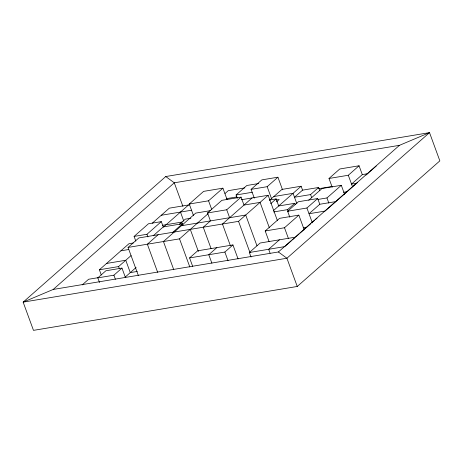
<?xml version="1.0" encoding="UTF-8"?>
<svg xmlns="http://www.w3.org/2000/svg" width="463" height="463" viewBox="0 0 463 463"><rect width="100%" height="100%" fill="white"/><g stroke="black" fill="none" stroke-linecap="round" stroke-linejoin="round"><path stroke-width="0.69" d="M165.748 176.536L23.15 302.136L33.481 330.362L297.252 286.464L439.85 160.864L429.519 132.638L165.748 176.536L174.285 182.804L182.897 206.324M53.21 289.444L174.285 182.804L399.459 145.33L429.519 132.638L286.921 258.238L23.15 302.136L53.21 289.444L278.385 251.97L399.459 145.33M135.815 241.101L134.096 236.414L148.449 223.774L161.315 221.632L163.254 226.922L153.155 235.817M82.159 284.942L88.618 279.253L98.578 277.597M101.281 274.976L99.383 269.773L128.974 243.706L133.251 242.994M152.229 223.23L169.336 208.159L189.94 204.733M138.356 275.549L128.06 247.421L138.825 237.941L238.543 221.349L268.135 195.282L277.453 220.729M134.096 236.414L146.968 234.272L161.315 221.632M99.51 282.505L97.815 277.875L105.888 270.762L121.972 268.089L125.45 277.586M193.441 215.44L189.263 204.015L203.61 191.375L222.911 188.163L227.09 199.588M99.383 269.773L118.586 266.578L131.075 255.576M163.561 226.968L188.539 204.964M158.12 234.729L147.361 244.209L157.657 272.337M97.815 277.875L113.898 275.196L121.972 268.089M179.395 224.37L185.316 219.155L190.825 218.241M179.644 224.295L182.202 222.037L162.565 225.302M172.456 232.605L182.555 223.71L183.047 225.059M189.263 204.015L208.558 200.803L222.911 188.163M125.155 277.123L136.128 267.458M225.024 193.511L228.253 190.663L244.8 187.914M211.093 248.654L203.251 227.223L210.428 220.903L207.522 212.963L221.87 200.323L241.078 197.128L243.984 205.068L260.067 202.389L269.379 227.842M128.06 247.421L179.528 238.856L208.095 213.698M237.27 198.233L236.078 194.975L246.837 185.495L258.724 183.516M207.522 212.963L226.725 209.768L241.078 197.128M254.303 198.152L251.085 189.355L261.844 179.876L277.927 177.202L282.54 189.807M252.051 197.956L222.46 224.023L230.302 245.454M251.085 189.355L267.168 186.682L277.927 177.202M192.66 266.335L189.581 257.926L197.655 250.813L232.941 244.939L238.08 258.973M269.547 200.323L281.921 189.425L301.129 186.224L302.559 190.148L294.491 197.255L310.575 194.582L318.648 187.469L319.835 190.71M216.858 247.618L208.79 254.725L211.863 263.134M270.733 203.668L276.122 198.916L278.709 205.977L294.792 203.298L295.267 204.6M276.533 201.827L279.189 199.489L276.509 199.935M189.581 257.926L224.873 252.051L232.941 244.939M273.581 210.491L301.129 186.224M273.627 211.944L287.616 209.617L294.792 203.298M269.119 241.686L265.201 230.968L279.548 218.333L298.849 215.121L304.243 229.856M289.826 217.251L287.621 211.221L298.386 201.741L317.682 198.529L319.783 204.264L309.018 213.744L325.101 211.064L357.39 182.63M332.162 187.11L329.002 178.469L339.761 168.989L359.062 165.777L362.292 174.597L351.533 184.077L356.423 183.261M251.027 257.052L249.36 252.503L260.125 243.023L295.51 237.137M308.717 200.219L322.005 188.516L341.306 185.304L344.634 194.408M265.201 230.968L284.502 227.755L298.849 215.121M287.621 211.221L306.923 208.009L317.682 198.529M329.002 178.469L348.303 175.257L359.062 165.777M279.426 239.811L268.662 249.291L270.091 253.192M317.994 199.437L326.959 197.944L341.306 185.304M291.204 240.928L284.745 246.611L249.36 252.503M292.28 239.979L294.433 238.08M296.019 236.686L299.092 233.977M300.122 233.074L310.656 223.791M311.715 222.859L314.377 220.515M315.436 219.578L317.033 218.177M366.001 175.049L376.222 166.043M236.078 194.975L252.161 192.295M362.292 174.597L367.888 173.666M226.453 198.656L236.79 196.931M241.385 199.732L268.135 195.282M302.559 190.148L318.648 187.469M318.503 188.748L332.492 186.421M161.263 215.272L191.659 210.214M273.847 196.532L293.056 193.337L296.864 203.737M269.721 199.981L276.122 198.916M210.416 210.653L195.733 213.096L163.445 241.536L173.741 269.663M343.558 192.267L347.696 191.578M163.254 226.922L182.555 223.71M181.38 225.736L245.714 215.029L256.988 245.836M319.783 204.264L335.866 201.59M120.907 250.819L128.731 249.516M303.201 227.813L306.645 227.24M106.554 263.453L125.762 260.258L130.282 272.609L137.274 271.445M278.385 251.97L286.921 258.238L297.252 286.464M348.303 175.257L352.476 186.664M326.959 197.944L328.857 203.147M310.575 194.582L311.761 197.823M306.923 208.009L312.351 222.842M287.616 209.617L288.327 211.568M284.502 227.755L288.42 238.474M267.168 186.682L271.538 198.621M238.543 221.349L250.061 252.827M226.725 209.768L229.631 217.703M208.558 200.803L211.759 209.542M224.873 252.051L228.051 260.738M190.293 229.376L198.378 251.478M180.472 212.071L183.799 221.175M179.528 238.856L189.824 266.989M146.968 234.272L147.934 236.917M118.586 266.578L119.304 268.528M113.898 275.196L115.391 279.27"/></g></svg>
